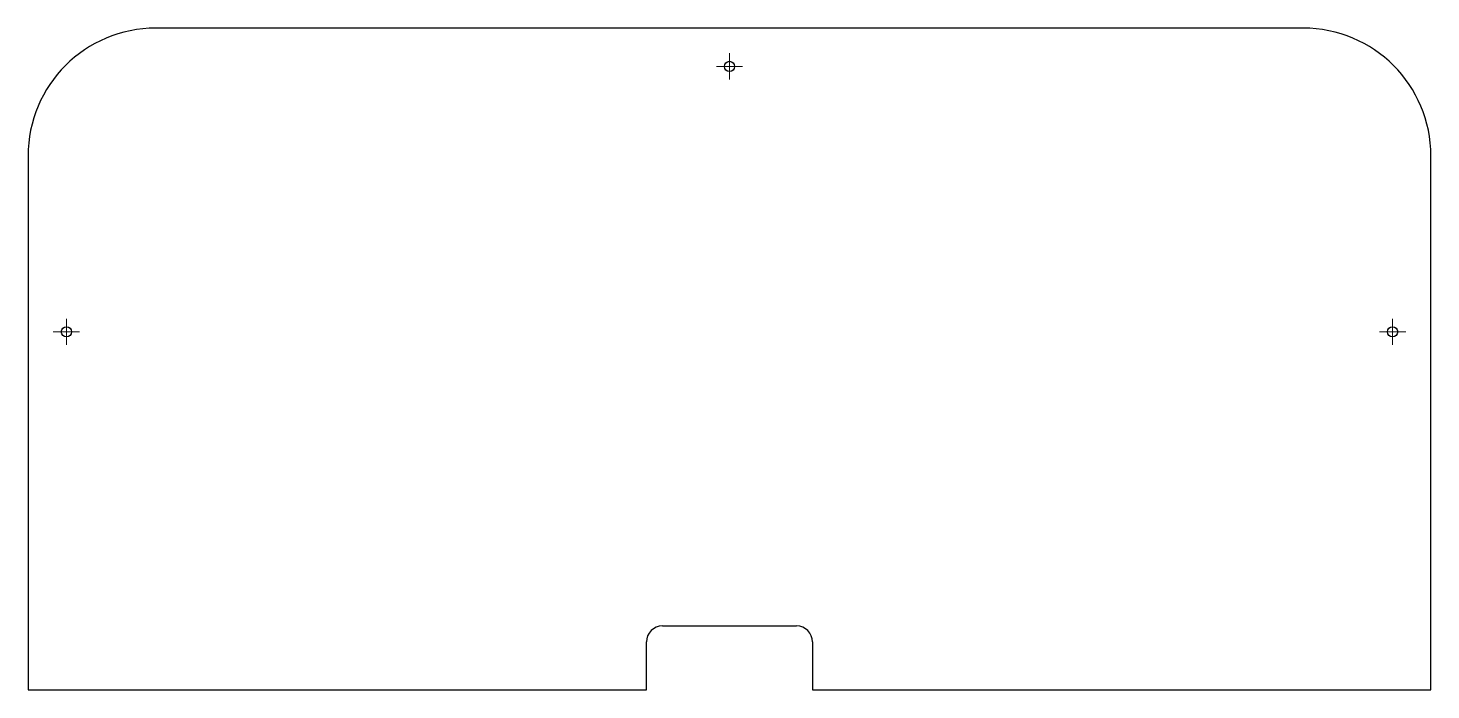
# Model space of a CAD drawing. Header units: millimetres. Extents: x 39 to 940, y 295 to 820.
# Drawn here: x 39.4 to 478.4, y 294.6 to 501.6 of the extents above; entities that cross this region are included whole.
import ezdxf

# ---------------------------------------------------------------- set-up
doc = ezdxf.new("R2010")
doc.units = ezdxf.units.MM

# ---------------------------------------------------------------- blocks, each defined once
blk = doc.blocks.new('SW_CENTERMARKSYMBOL_43')
at = {"color": 0, "linetype": 'Continuous', "lineweight": 18}
for p, q in [((-2.5, 0), (-4.1, 0)), ((0, 0), (-2.5, 0)), ((0, 2.5), (0, 4.1)), ((0, 0), (0, 2.5)), ((0, 0), (0, -2.5)), ((0, 0), (2.5, 0)), ((2.5, 0), (4.1, 0)), ((0, -2.5), (0, -4.1))]:
    blk.add_line(p, q, dxfattribs=at)
blk = doc.blocks.new('SW_CENTERMARKSYMBOL_44')
at = {"color": 0, "linetype": 'Continuous', "lineweight": 18}
for p, q in [((-2.5, 0), (-4.1, 0)), ((0, 0), (-2.5, 0)), ((0, 2.5), (0, 4.1)), ((0, 0), (0, 2.5)), ((0, 0), (0, -2.5)), ((0, 0), (2.5, 0)), ((2.5, 0), (4.1, 0)), ((0, -2.5), (0, -4.1))]:
    blk.add_line(p, q, dxfattribs=at)
blk = doc.blocks.new('SW_CENTERMARKSYMBOL_45')
at = {"color": 0, "linetype": 'Continuous', "lineweight": 18}
for p, q in [((-2.5, 0), (-4.1, 0)), ((0, 0), (-2.5, 0)), ((0, 2.5), (0, 4.1)), ((0, 0), (0, 2.5)), ((0, 0), (0, -2.5)), ((0, 0), (2.5, 0)), ((2.5, 0), (4.1, 0)), ((0, -2.5), (0, -4.1))]:
    blk.add_line(p, q, dxfattribs=at)

msp = doc.modelspace()

# ---------------------------------------------------------------- linework, layer by layer
at = {"color": 7, "linetype": 'Continuous', "lineweight": 25}
for p, q in [((438.42, 501.57), (79.42, 501.57)), ((39.42, 461.57), (39.42, 294.57)), ((478.42, 294.57), (478.42, 461.57)), ((237.92, 314.57), (279.92, 314.57)), ((232.92, 294.57), (232.92, 309.57)), ((284.92, 309.57), (284.92, 294.57)), ((39.42, 294.57), (232.92, 294.57)), ((284.92, 294.57), (478.42, 294.57))]:
    msp.add_line(p, q, dxfattribs=at)
for centre in [(258.92, 489.57), (51.42, 406.57), (466.42, 406.57)]:
    msp.add_circle(centre, 1.6, dxfattribs=at)
for centre, radius, start, end in [((79.42, 461.57), 40, 90, 180), ((438.42, 461.57), 40, 0, 90), ((237.92, 309.57), 5, 90, 180), ((279.92, 309.57), 5, 0, 90)]:
    msp.add_arc(centre, radius, start, end, dxfattribs=at)

# ---------------------------------------------------------------- block references
at = {"color": 7, "linetype": 'Continuous', "lineweight": 18}
for name, p in [('SW_CENTERMARKSYMBOL_45', (258.92, 489.57)), ('SW_CENTERMARKSYMBOL_44', (51.42, 406.57)), ('SW_CENTERMARKSYMBOL_43', (466.42, 406.57))]:
    msp.add_blockref(name, p, dxfattribs=at)

doc.saveas('drawing.dxf')
